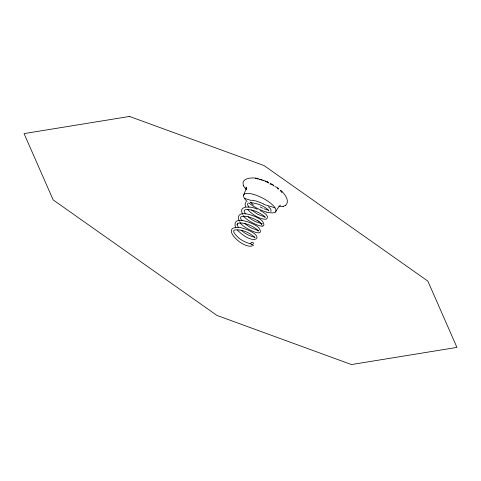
<?xml version="1.0" encoding="UTF-8"?>
<svg xmlns="http://www.w3.org/2000/svg" width="481" height="481" viewBox="0 0 481 481"><rect width="100%" height="100%" fill="white"/><g stroke="black" fill="none" stroke-linecap="round" stroke-linejoin="round"><path stroke-width="0.72" d="M243.53 195.496L246.104 188.762L246.158 187.169L246.573 189.364M268.62 210.606L268.675 210.293L268.651 210.918L268.651 210.516C264.436 205.874 256.83 203.084 250.33 202.699M254.659 237.578L254.744 237.265L254.72 237.891L254.708 237.494C249.861 232.618 241.612 229.034 234.59 229.99L233.652 230.724L233.898 232.419C237.494 238.348 244.017 242.153 250.619 243.837M257.66 178.962L257.66 178.962A2.086 0.565 22.8 0 1 258.141 179.191M270.815 211.658C271.813 209.668 269.763 207.816 268.35 206.71M278.246 189.129L278.301 189.015A2.086 0.439 31.3 0 0 277.363 188.047M259.77 179.647L259.962 179.581A2.086 0.433 23.5 0 1 260.648 179.684M273.719 185.876L273.37 185.456M265.326 216.949L265.061 217.508L264.123 216.083C258.868 212.085 251.148 208.682 245.166 209.734L243.999 210.931L245.424 213.925M275.282 212.085L279.269 206.096L280.537 205.128M253.469 245.28C244.456 251.347 217.232 224.934 240.518 227.597C268.813 235.107 255.682 248.695 237.434 230.074M246.001 201.798L245.033 204.401L245.725 206.758M261.983 223.611L261.676 224.405L261.177 223.382L258.856 221.44M248.082 203.241L247.583 203.752L247.583 204.852L248.984 207.251M285.54 205.429C290.344 201.226 284.614 193.825 281.175 190.795M243.572 215.56C243.909 219.751 270.665 233.507 262.241 220.929C258.165 216.366 233.682 207.028 239.322 221.23M279.052 206.445L283.249 206.313M283.111 206.367L285.69 205.375M258.249 230.417L258.646 230.297L258.099 230.988L258.363 230.423L258.171 230.988L257.155 229.569C251.906 225.571 244.18 222.174 238.209 223.214L237.043 224.417L237.476 223.611L237.091 224.958L238.462 227.411M254.924 237.127L252.345 236.652L248.641 235.197L244.607 232.906L241.107 230.231M262.025 226.094L262.331 226.082M251.461 200.216L256.006 200.956L263.57 203.83M268.59 210.149L263.895 208.772M261.628 223.653L255.597 221.705L251.569 219.42L248.07 216.739M257.299 230.315L258.291 230.423M266.66 212.349L267.592 212.548M264.538 216.847L257.738 214.279L251.587 210.029M257.569 230.345L250.703 227.741L244.625 223.527M270.611 183.995L270.436 183.952A2.086 0.469 27.4 0 0 270.045 184.013M259 178.944C254.407 176.894 239.869 177.369 243.626 185.931M244.595 198.437L250.956 200.403M263.672 204.335L274.976 207.834M257.227 209.313C252.802 206.343 237.271 204.726 242.743 214.376M263.378 180.297L268.013 182.239M262.566 208.201L260.293 206.986M260.137 210.594C262.782 211.61 270.833 216.468 265.963 219.3C258.982 219.059 252.597 214.598 247.817 209.758M272.162 184.632L272.625 184.902M257.978 220.881C253.072 218.272 247.649 215.765 242.4 216.294L241.041 216.757L240.578 217.538L240.662 218.621L242.015 220.749M257.834 220.791L259.025 221.549M268.037 182.624L267.773 182.449A2.086 0.409 25.4 0 0 267.328 182.197M273.034 185.185L273.358 185.444M259.806 179.617L259.86 179.66A2.086 0.517 24.1 0 1 260.985 179.491A2.086 0.517 24.1 0 1 263.384 180.718M253.379 205.11L250.529 202.068M243.542 185.804L245.611 188.973M240.019 222.234C240.464 226.569 267.406 240.29 258.658 227.597C254.485 223.094 230.453 213.823 235.774 227.886M246.218 188.348L246.537 189.147M267.971 212.386A18.068 5.796 27.3 0 0 276.04 210.774L275.691 208.946L274.26 206.722A18.068 5.796 27.3 0 0 254.299 194.607A18.068 5.796 27.3 0 0 243.879 197.324L245.31 199.555A18.068 5.796 27.3 0 0 247.174 201.521M266.588 212.043A18.068 5.796 27.3 0 1 263.227 210.973M262.632 210.75A18.068 5.796 27.3 0 1 248.725 202.868M265.157 181.397A2.086 0.409 25.4 0 1 265.885 181.571M266.348 181.74A2.086 0.409 25.4 0 1 266.841 181.956M280.585 190.915A2.086 0.481 32.9 0 1 281.77 192.202M271.206 184.187A2.086 0.403 27.4 0 1 271.675 184.391M261.105 179.822A2.086 0.433 23.5 0 1 262.097 180.225M270.142 183.94A2.086 0.487 27.7 0 1 272.523 184.524A2.086 0.487 27.7 0 1 273.436 185.834M255.393 178.746A2.086 0.565 22.8 0 1 257.155 178.758M274.831 186.76A2.086 0.499 29.5 0 1 277.284 187.656A2.086 0.499 29.5 0 1 278.198 188.943M280.261 190.404A2.086 0.535 31.1 0 1 281.589 192.099M265.265 181.175A2.086 0.493 25.8 0 1 267.448 181.95A2.086 0.493 25.8 0 1 268.711 183.069M261.7 223.779L261.646 224.092L261.959 223.569L261.718 223.785M129.539 116.45L24.05 133.598L53.163 199.91L216.865 315.392L351.461 364.55L456.95 347.402L427.837 281.09L264.135 165.608L129.539 116.45M251.906 244.558A1.245 1.166 -24 0 0 253.295 242.941A1.245 1.166 -24 0 0 251.19 242.671A1.245 1.166 -24 0 0 251.906 244.558"/></g></svg>
